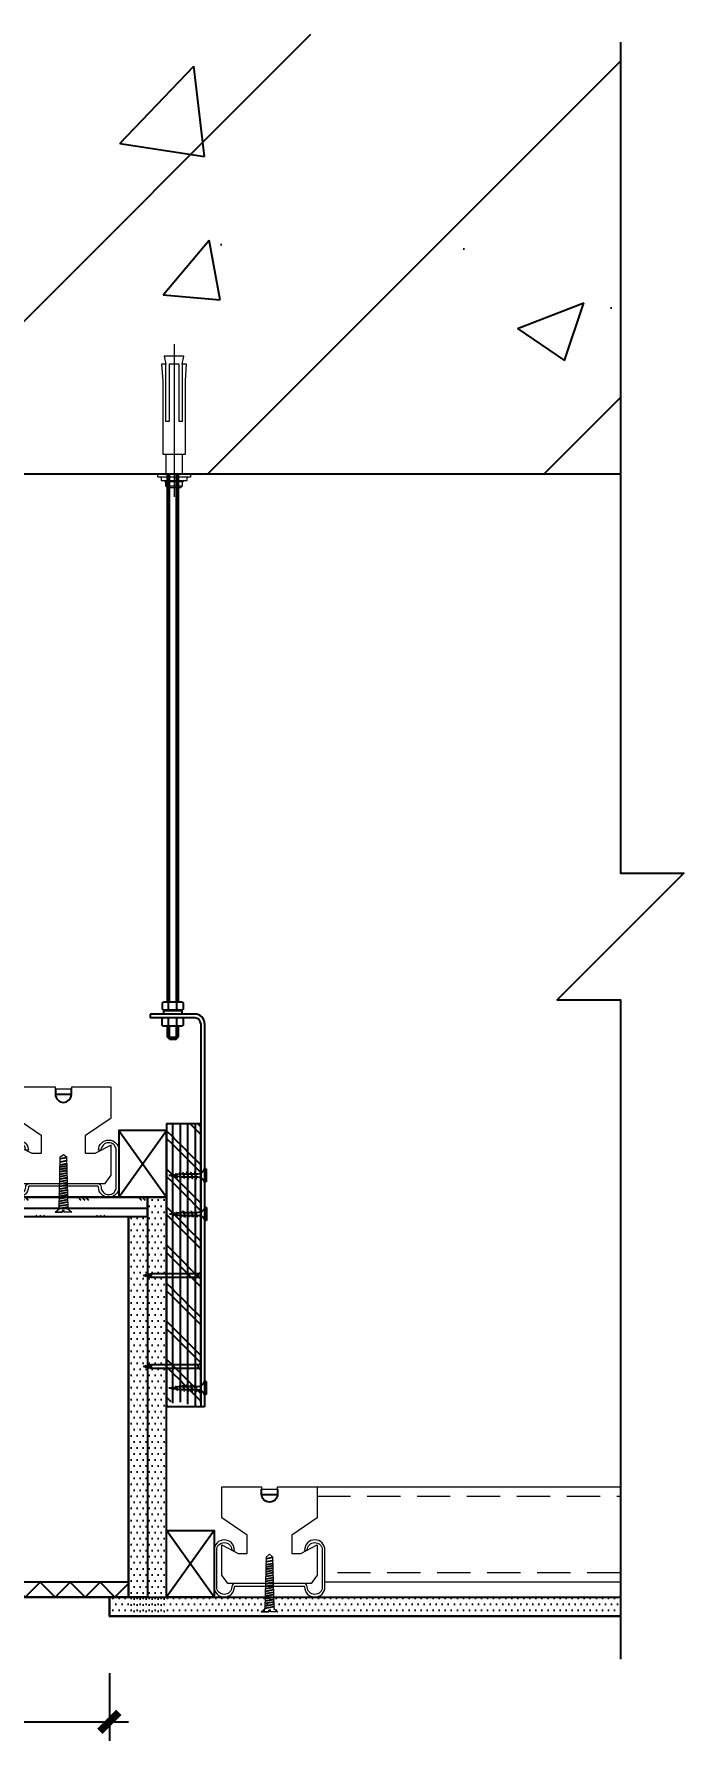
# Model space of a CAD drawing. Header units: millimetres. Extents: x -150677 to 588340, y -254013 to 149700.
# Drawn here: x 314839 to 315181, y -86240 to -85343 of the extents above; entities that cross this region are included whole.
import ezdxf

# ---------------------------------------------------------------- set-up
doc = ezdxf.new("R2010")
doc.units = ezdxf.units.MM
doc.header["$LTSCALE"] = 10
doc.header["$MEASUREMENT"] = 0
doc.linetypes.add('CENTER', pattern=[50.8, 31.75, -6.35, 6.35, -6.35])
doc.linetypes.add('HIDDEN', pattern=[0.375, 0.25, -0.125])
for name, color, linetype in [('1-Ba原始建筑墙体', 2, 'Continuous'), ('2-Ba顶面轮廓', 4, 'Continuous'), ('IEL-13Light', 136, 'Continuous'), ('LM-01', 4, 'Continuous'), ('LM-01-立面图', 4, 'Continuous'), ('图层1', 2, 'Continuous'), ('图层2', 44, 'Continuous')]:
    doc.layers.add(name, color=color, linetype=linetype)
doc.layers.add('3', color=5, linetype='Continuous', lineweight=18)
doc.layers.add('8', color=251, linetype='Continuous', lineweight=5)
doc.styles.get("Standard").update_dxf_attribs({"font": ''})
doc.styles.get('Standard').set_extended_font_data('SimSun')
doc.dimstyles.new('DIMN10', dxfattribs={"dimscale": 0.1, "dimtxt": 300, "dimasz": 100, "dimexe": 100, "dimexo": 300, "dimgap": 100, "dimtad": 1, "dimdec": 0, "dimtxsty": 'Standard', "dimblk": 'ARCHTICK', "dimcen": 2.5, "dimdle": 100, "dimclrd": 8, "dimclre": 8, "dimclrt": 96, "dimadec": 0, "dimazin": 0, "dimtfac": 1, "dimtdec": 0, "dimtmove": 0, "dimatfit": 3, "dimldrblk": 'DOT', "dimfxl": 100, "dimarcsym": 0})
pattern_1 = [(0, (311748.6465, -86184.3404), (1.5875, 3.175), [0, -3.175])]

# ---------------------------------------------------------------- blocks, each defined once
blk = doc.blocks.new('QBLOCK2009062415473686')
at = {"color": 8}
for p, q in [((-0.32, 7.74), (-0.06, 9.79)), ((0.18, 7.9), (-0.06, 9.79)), ((-1.66, 1.63), (-1.41, 1.77)), ((-1.66, 1.63), (-1.41, 1.77)), ((-1.66, 1.63), (-1.41, 1.38)), ((-1.66, 1.63), (-1.41, 1.38)), ((-1.49, 3.52), (-1.24, 3.66)), ((-1.49, 3.52), (-1.24, 3.27)), ((-1.41, 1.38), (1.29, 2.28)), ((-1.41, -0.7), (1.29, 0.2)), ((-1.24, 3.27), (1.01, 4.02)), ((-1.11, 5.53), (-0.86, 5.67)), ((-1.11, 5.53), (-0.86, 5.28)), ((-0.96, 2.59), (-0.86, 3.39)), ((-0.96, 1.76), (-0.96, 2.59)), ((-0.96, -0.15), (-0.96, 1.53)), ((-0.86, 5.28), (0.71, 5.8)), ((-0.81, 3.81), (-0.61, 5.36)), ((-0.74, 7.54), (-0.49, 7.68)), ((-0.74, 7.54), (-0.49, 7.28)), ((-0.56, 5.77), (-0.37, 7.32)), ((-0.49, 7.28), (0.45, 7.6)), ((0.4, 6.1), (0.22, 7.52)), ((0.7, 7.74), (0.45, 8)), ((0.7, 7.74), (0.45, 7.6)), ((0.63, 4.29), (0.45, 5.72)), ((0.84, 2.59), (0.68, 3.91)), ((0.96, 5.95), (0.71, 6.2)), ((0.96, 5.95), (0.71, 5.8)), ((0.84, 2.59), (0.84, 2.37)), ((0.84, 2.13), (0.84, 0.45)), ((0.84, 0.05), (0.84, -1.63)), ((1.26, 4.17), (1.01, 4.42)), ((1.26, 4.17), (1.01, 4.02)), ((1.54, 2.43), (1.29, 2.68)), ((1.54, 2.43), (1.29, 2.68)), ((1.54, 2.43), (1.29, 2.28)), ((1.54, 2.43), (1.29, 2.28)), ((1.54, 0.35), (1.29, 0.6)), ((1.54, 0.35), (1.29, 0.2)), ((-1.66, -0.45), (-1.41, -0.31)), ((-1.66, -0.45), (-1.41, -0.7)), ((-1.66, -2.53), (-1.41, -2.39)), ((-1.66, -2.53), (-1.41, -2.39)), ((-1.66, -2.53), (-1.41, -2.78)), ((-1.66, -2.53), (-1.41, -2.78)), ((-1.66, -4.61), (-1.41, -4.47)), ((-1.66, -4.61), (-1.41, -4.86)), ((-1.41, -2.78), (1.29, -1.88)), ((-1.41, -2.78), (1.29, -1.88)), ((-1.41, -4.86), (1.29, -3.96)), ((-0.96, -2.23), (-0.96, -0.55)), ((-0.96, -4.31), (-0.96, -2.63)), ((-0.9, -5.39), (-0.96, -4.71)), ((0.84, -1.41), (0.84, -1.63)), ((0.84, -2.03), (0.84, -3.71)), ((0.84, -4.11), (0.9, -5.39)), ((1.54, -1.73), (1.29, -1.48)), ((1.54, -1.73), (1.29, -1.48)), ((1.54, -1.73), (1.29, -1.88)), ((1.54, -1.73), (1.29, -1.88)), ((1.54, -3.81), (1.29, -3.56)), ((1.54, -3.81), (1.29, -3.96)), ((-3.4, -9.79), (-3.4, -8.99)), ((3.4, -8.99), (-3.4, -8.99)), ((3.4, -9.79), (-3.4, -9.79)), ((3.4, -9.79), (3.4, -8.99))]:
    blk.add_line(p, q, dxfattribs=at)
for centre, start, end in [((-4.83, -5.32), 291.38367, 359.0609), ((4.83, -5.32), 180.93916, 248.61639)]:
    blk.add_arc(centre, 3.94, start, end, dxfattribs=at)
blk = doc.blocks.new('QBLOCK2009070111364517')
at = {"layer": '图层1', "color": 8, "linetype": 'ByBlock'}
for p, q in [((-13.8, 0.9), (-13.8, -0.9)), ((15, 0), (11, 0))]:
    blk.add_line(p, q, dxfattribs=at)
blk.add_lwpolyline([(11, -0.9), (15, 0), (11, 0.9), (-13.8, 0.9), (-15, 1.7), (-15, -1.7), (-13.8, -0.9)], close=True, dxfattribs=at)
blk.add_lwpolyline([(11, 0.9, 0.39097), (11, 0, 0.39097), (11, -0.9)], format="xyb", dxfattribs=at)
blk = doc.blocks.new('A$C2444451B')
at = {"layer": '3', "color": 134}
for p, q in [((13.7, 79.49), (4.57, 79.49)), ((4.57, 61.57), (4.57, 72.53)), ((13.7, 61.57), (13.7, 72.53))]:
    blk.add_line(p, q, dxfattribs=at)
at = {"layer": '3', "color": 134, "linetype": 'CENTER', "ltscale": 10}
blk.add_line((9.14, 0), (9.14, 85.45), dxfattribs=at)
at = {"layer": '3', "color": 134}
blk.add_lwpolyline([(3.36, 76.18, 0.133077), (4.02, 76.75), (14.25, 76.75, 0.130908), (14.9, 76.19)], format="xyb", dxfattribs=at)
for points in [[(13.7, 76.75), (13.7, 79.49), (12.79, 80.41), (5.48, 80.41), (4.57, 79.49), (4.57, 76.75)], [(1.83, 74.36), (1.83, 76.19), (16.45, 76.19), (16.45, 74.36)], [(13.7, 11.32), (14.62, 6.75), (3.65, 6.75), (4.57, 11.32)]]:
    blk.add_lwpolyline(points, dxfattribs=at)
for points in [[(0, 72.53), (18.27, 72.53), (18.27, 74.36), (0, 74.36)], [(6.4, 11.32), (6.4, 43.3), (4.57, 43.3), (4.57, 11.32), (2.13, 11.32), (2.74, 20.52), (2.74, 61.57), (15.53, 61.57), (15.53, 20.52), (16.15, 11.32), (13.7, 11.32), (13.7, 43.3), (11.88, 43.3), (11.88, 11.32)]]:
    blk.add_lwpolyline(points, close=True, dxfattribs=at)
blk = doc.blocks.new('A$C2A03657B')
at = {"layer": 'LM-01', "xscale": -1}
blk.add_blockref('A$C2444451B', (18.27, 0), dxfattribs=at)
blk = doc.blocks.new('A$C0A8D779E')
at = {"layer": 'LM-01-立面图'}
blk.add_blockref('A$C2A03657B', (0, 0), dxfattribs=at)
blk = doc.blocks.new('_ArchTick')
at = {"color": 0, "linetype": 'ByBlock', "const_width": 0.4}
blk.add_lwpolyline([(-0.5, -0.5), (0.5, 0.5)], dxfattribs=at)
blk = doc.blocks.new('*D1662')
at = {"layer": '2-Ba顶面轮廓', "color": 8, "lineweight": -2, "transparency": 16777216}
for p, q in [((314278.92, -86204.34), (314278.92, -86239.84)), ((314878.92, -86204.34), (314878.92, -86239.84)), ((314268.92, -86229.84), (314888.92, -86229.84))]:
    blk.add_line(p, q, dxfattribs=at)
at = {"layer": 'Defpoints', "color": 0, "transparency": 16777216}
for p in [(314278.92, -86174.34), (314878.92, -86174.34), (314878.92, -86229.84)]:
    blk.add_point(p, dxfattribs=at)
at = {"layer": '2-Ba顶面轮廓', "color": 8, "lineweight": -2, "transparency": 16777216, "xscale": 10, "yscale": 10, "zscale": 10, "rotation": 180}
blk.add_blockref('_ArchTick', (314278.92, -86229.84), dxfattribs=at)
at = {"layer": '2-Ba顶面轮廓', "color": 8, "lineweight": -2, "transparency": 16777216, "xscale": 10, "yscale": 10, "zscale": 10}
blk.add_blockref('_ArchTick', (314878.92, -86229.84), dxfattribs=at)
at = {"layer": '2-Ba顶面轮廓', "color": 96, "transparency": 16777216, "insert": (314578.92, -86204.84), "char_height": 30, "attachment_point": 5}
blk.add_mtext('600', dxfattribs=at)
blk = doc.blocks.new('_DOT')
at = {"color": 0, "linetype": 'ByBlock'}
blk.add_line((-0.35, 0), (-1, 0), dxfattribs=at)
at = {"color": 0, "linetype": 'ByBlock', "const_width": 0.35}
blk.add_lwpolyline([(-0.175, 0, 1), (0.175, 0, 1)], format="xyb", close=True, dxfattribs=at)

msp = doc.modelspace()

# ---------------------------------------------------------------- hatches: boundary and pattern name
h = msp.add_hatch()
h.set_pattern_fill('PLYWOOD', color=250, angle=90, style=0)
h.set_pattern_definition([(135, (303396.182, -78510.654), (3e-15, 20), [5.656854, -22.627417]), (135, (303380.183, -78510.654), (3e-15, 20), [2.636773, -25.647498]), (135, (303392.937, -78523.409), (-20, 3e-15), [1.067156, -27.217115]), (135, (303398.318, -78508.79), (-20, 3e-15), [7.60978, -20.674492]), (135, (303392.183, -78522.654), (3e-15, 20), [16.970562, -11.31371]), (135, (303388.937, -78523.409), (3e-15, 20), [15.017636, -13.266635]), (135, (303392.183, -78506.654), (-20, 3e-15), [4.5897, -23.694573]), (135, (303398.318, -78512.79), (3e-15, 20), [3.020082, -25.26419]), (90, (303396.183, -78510.654), (-20, 1e-15), [7.2454, -12.7546]), (90, (303396.183, -78510.654), (-20, 1e-15), [0, -20]), (90, (303396.183, -78523.409), (-20, 1e-15), [12.7546, -7.2454]), (90, (303380.183, -78510.654), (-20, 1e-15), [7.2454, -12.7546]), (90, (303380.183, -78510.654), (-20, 1e-15), [0, -20]), (90, (303380.183, -78523.409), (-20, 1e-15), [12.7546, -7.2454]), (90, (303384.183, -78510.654), (-20, 1e-15), [7.2454, -12.7546]), (90, (303384.183, -78510.654), (-20, 1e-15), [0, -20]), (90, (303384.183, -78523.409), (-20, 1e-15), [12.7546, -7.2454]), (90, (303388.183, -78510.654), (-20, 1e-15), [7.2454, -12.7546]), (90, (303388.183, -78510.654), (-20, 1e-15), [0, -20]), (90, (303388.183, -78523.409), (-20, 1e-15), [12.7546, -7.2454]), (90, (303392.183, -78510.654), (-20, 1e-15), [7.2454, -12.7546]), (90, (303392.183, -78510.654), (-20, 1e-15), [0, -20]), (90, (303392.183, -78523.409), (-20, 1e-15), [12.7546, -7.2454])])
h.paths.add_polyline_path([(314923.92, -86064.3), (314923.92, -86064.3), (314921.42, -86061.8), (314918.92, -86064.3), (314916.42, -86061.8), (314913.93, -86064.3), (314913.93, -86064.29), (314911.44, -86061.8), (314908.92, -86064.31), (314908.92, -85915.61), (314926.92, -85915.61), (314926.92, -86062.31), (314926.41, -86061.8)])
at = {"layer": '2-Ba顶面轮廓'}
h = msp.add_hatch(dxfattribs=at)
h.set_pattern_fill('钢筋混凝土', color=251, scale=50, style=0)
h.set_pattern_definition([(45, (311748.65, -85574.34), (-88.3883, 88.3883), []), (50, (311748.65, -85574.34), (358.63, -31.376), [37.5, -412.5]), (355, (311748.65, -85574.34), (-69.376, 376.096), [30, -330]), (100.451, (311778.53, -85576.95), (289.255, 344.72), [31.87, -350.57]), (46.184, (311748.65, -85474.34), (533.62, -82.76), [56.25, -618.75]), (96.636, (311793.1, -85481.23), (467.33, 487.06), [47.805, -525.86]), (351.184, (311748.65, -85474.34), (467.33, 487.06), [45, -495]), (21, (311798.65, -85499.34), (298.454, -201.31), [37.5, -412.5]), (326, (311798.65, -85499.34), (121.658, 362.575), [30, -330]), (71.451, (311823.52, -85516.1), (420.11, 161.265), [31.87, -350.57]), (37.5, (311748.65, -85574.34), (6.08, 166.447), [0, -326, 0, -335, 0, -331.25]), (7.5, (311748.65, -85574.34), (131.535, 197.206), [0, -191, 0, -318.5, 0, -126.25]), (327.5, (311637.15, -85574.34), (266.911, -11.2774), [0, -125, 0, -390, 0, -517.5]), (317.5, (311587.15, -85574.34), (291.593, 50.052), [0, -162.5, 0, -259, 0, -367.5])])
h.paths.add_polyline_path([(315147.45, -85343.39), (311748.65, -85343.39), (311748.65, -85574.34), (315147.45, -85574.34)])
h = msp.add_hatch(dxfattribs=at)
h.set_pattern_fill('CORK', color=251, scale=10, style=0)
h.set_pattern_definition([(0, (311748.6465, -86174.3404), (0, 7.9375), []), (135, (311752.615, -86178.31), (-15.875, -15.875), [11.22532, -11.22532]), (135, (311754.6, -86178.31), (-15.875, -15.875), [11.22532, -11.22532]), (135, (311756.584, -86178.31), (-15.875, -15.875), [11.22532, -11.22532])])
h.paths.add_polyline_path([(314258.92, -85964.34), (314898.92, -85964.34), (314898.92, -85954.34), (314258.92, -85954.34)])
h = msp.add_hatch(dxfattribs=at)
h.set_pattern_fill('DOTS', color=251, scale=2, style=0)
h.set_pattern_definition(pattern_1)
h.paths.add_polyline_path([(314908.91, -85954.34), (314898.92, -85954.34), (314898.92, -86174.34), (314908.91, -86174.34)])
h = msp.add_hatch(dxfattribs=at)
h.set_pattern_fill('DOTS', color=251, scale=2, style=0)
h.set_pattern_definition(pattern_1)
h.paths.add_polyline_path([(314888.92, -85964.34), (314898.92, -85964.34), (314898.92, -86174.34), (314888.92, -86174.34)])
h = msp.add_hatch(dxfattribs=at)
h.set_pattern_fill('ZIGZAG', color=251, scale=7, angle=135, style=0)
h.set_pattern_definition([(135, (314268.916, -86164.34), (-15.71545, 2e-15), [11.1125, -11.1125]), (225, (314261.059, -86156.483), (-2e-15, -15.71545), [11.1125, -11.1125])])
h.paths.add_polyline_path([(314268.92, -86156.34), (314888.92, -86156.34), (314888.92, -86164.34), (314268.92, -86164.34)])
h = msp.add_hatch(dxfattribs=at)
h.set_pattern_fill('DOTS', color=251, scale=2, style=0)
h.set_pattern_definition([(0, (311748.6465, -86174.3404), (1.5875, 3.175), [0, -3.175])])
h.paths.add_polyline_path([(314878.92, -86164.34), (315147.45, -86164.34), (315147.45, -86174.34), (314878.92, -86174.34)])

# ---------------------------------------------------------------- linework, layer by layer
at = {"color": 8, "ltscale": 100}
for p, q in [((314909.47, -85851.69), (314909.47, -85574.34)), ((314910.47, -85851.69), (314910.47, -85574.34)), ((314913.96, -85574.34), (314913.97, -85851.69)), ((314914.96, -85574.34), (314914.96, -85851.69)), ((314909.47, -85851.69), (314909.47, -85812.6)), ((314914.96, -85812.6), (314914.97, -85851.69)), ((314906.74, -85852.24), (314907.29, -85851.69)), ((314906.74, -85855.54), (314906.74, -85852.24)), ((314907.29, -85851.69), (314917.18, -85851.69)), ((314910.01, -85852.23), (314909.45, -85851.66)), ((314910.01, -85852.23), (314910.58, -85851.66)), ((314910.01, -85855.56), (314910.01, -85852.23)), ((314910.47, -85851.69), (314910.47, -85846.47)), ((314914.42, -85852.23), (314913.85, -85851.66)), ((314913.96, -85846.47), (314913.96, -85851.69)), ((314914.42, -85852.23), (314914.99, -85851.66)), ((314914.42, -85855.56), (314914.42, -85852.23)), ((314917.18, -85851.69), (314917.73, -85852.24)), ((314917.73, -85852.24), (314917.73, -85855.54)), ((314923.92, -85858.11), (314900.36, -85858.11)), ((314900.36, -85858.11), (314900.36, -85860.11)), ((314923.92, -85860.11), (314900.36, -85860.11)), ((314906.72, -85860.66), (314907.27, -85860.11)), ((314906.72, -85863.96), (314906.72, -85860.66)), ((314907.29, -85856.09), (314906.74, -85855.54)), ((314917.18, -85856.09), (314907.29, -85856.09)), ((314907.35, -85856.42), (314907.35, -85858.11)), ((314917.08, -85856.42), (314907.35, -85856.42)), ((314910.01, -85855.52), (314909.45, -85856.09)), ((314910, -85860.65), (314909.45, -85860.11)), ((314909.47, -85856.42), (314909.47, -85856.09)), ((314910, -85860.65), (314910.54, -85860.11)), ((314910, -85863.99), (314910, -85860.65)), ((314910.01, -85855.52), (314910.58, -85856.09)), ((314910.47, -85856.42), (314910.47, -85856.09)), ((314914.42, -85855.52), (314913.85, -85856.09)), ((314914.4, -85860.65), (314913.87, -85860.11)), ((314913.98, -85856.67), (314913.96, -85856.67)), ((314913.96, -85856.68), (314913.98, -85856.67)), ((314913.97, -85856.09), (314913.97, -85856.42)), ((314914.4, -85860.65), (314914.97, -85860.09)), ((314914.4, -85863.99), (314914.4, -85860.65)), ((314914.42, -85855.52), (314914.99, -85856.09)), ((314914.97, -85856.09), (314914.97, -85856.42)), ((314917.08, -85858.11), (314917.08, -85856.42)), ((314917.16, -85860.11), (314917.71, -85860.66)), ((314917.73, -85855.54), (314917.18, -85856.09)), ((314917.71, -85860.66), (314917.71, -85863.96)), ((314907.27, -85864.51), (314906.72, -85863.96)), ((314917.16, -85864.51), (314907.27, -85864.51)), ((314910, -85863.94), (314909.43, -85864.51)), ((314909.47, -85870.24), (314909.47, -85864.51)), ((314909.47, -85870.24), (314914.97, -85870.24)), ((314910.47, -85871.24), (314909.47, -85870.24)), ((314910, -85863.94), (314910.56, -85864.51)), ((314910.47, -85870.24), (314910.47, -85864.51)), ((314914.4, -85863.94), (314913.84, -85864.51)), ((314913.97, -85864.51), (314913.97, -85870.24)), ((314913.97, -85871.24), (314914.97, -85870.24)), ((314914.4, -85863.94), (314914.97, -85864.51)), ((314914.97, -85864.51), (314914.97, -85870.24)), ((314917.71, -85863.96), (314917.16, -85864.51)), ((314926.92, -85863.11), (314926.92, -86064.31)), ((314928.92, -85863.11), (314928.92, -86064.31)), ((314910.47, -85871.24), (314913.97, -85871.24)), ((314908.92, -85915.61), (314908.88, -86064.31)), ((314908.92, -85915.61), (314926.92, -85915.61)), ((314928.92, -86064.31), (314908.88, -86064.31))]:
    msp.add_line(p, q, dxfattribs=at)
at = {"color": 8}
for p, q in [((314883.91, -85954.34, 0), (314908.91, -85919.34, 0)), ((314883.91, -85919.34, 0), (314908.91, -85954.34, 0)), ((314933.91, -86164.34, 0), (314908.91, -86129.34, 0)), ((314933.91, -86129.34, 0), (314908.91, -86164.34, 0))]:
    msp.add_line(p, q, dxfattribs=at)
for points in [[(314883.91, -85954.34), (314908.91, -85954.34), (314908.91, -85919.34), (314883.91, -85919.34)], [(314933.91, -86164.34), (314908.91, -86164.34), (314908.91, -86129.34), (314933.91, -86129.34)]]:
    msp.add_lwpolyline(points, close=True, dxfattribs=at)
at = {"color": 8, "ltscale": 100}
for radius in [5, 3]:
    msp.add_arc((314923.92, -85863.11), radius, 0, 90, dxfattribs=at)
at = {"layer": '1-Ba原始建筑墙体'}
msp.add_line((312928.92, -85574.34), (315147.45, -85574.35), dxfattribs=at)
at = {"layer": '2-Ba顶面轮廓'}
for p, q in [((314258.92, -85954.34), (314898.92, -85954.34)), ((314898.92, -85954.34), (314898.92, -86164.34)), ((314258.92, -85964.34), (314898.92, -85964.34)), ((314888.92, -85964.34), (314888.92, -86164.34)), ((314268.92, -86156.34), (314888.92, -86156.34)), ((314258.92, -86164.34), (314878.92, -86164.34)), ((314878.92, -86164.34), (315147.45, -86164.34)), ((314878.92, -86164.34), (314878.92, -86174.34)), ((314878.92, -86174.34), (315147.45, -86174.34))]:
    msp.add_line(p, q, dxfattribs=at)
at = {"layer": '2-Ba顶面轮廓', "color": 1}
msp.add_lwpolyline([(315147.45, -85347.63), (315147.45, -85784.02), (315180.79, -85784.02), (315114.12, -85850.68), (315147.45, -85850.68), (315147.45, -86197)], dxfattribs=at)
at = {"layer": '2-Ba顶面轮廓'}
for points in [[(314258.92, -85964.34), (314898.92, -85964.34), (314898.92, -85954.34), (314258.92, -85954.34)], [(314908.91, -85954.34), (314898.92, -85954.34), (314898.92, -86164.34), (314908.91, -86164.34)], [(314888.92, -85964.34), (314898.92, -85964.34), (314898.92, -86164.34), (314888.92, -86164.34)], [(314268.92, -86156.34), (314888.92, -86156.34), (314888.92, -86164.34), (314268.92, -86164.34)], [(314878.92, -86164.34), (315147.45, -86164.34), (315147.45, -86174.34), (314878.92, -86174.34)]]:
    msp.add_lwpolyline(points, close=True, dxfattribs=at)
at = {"layer": '3'}
for p, q in [((314852.53, -85960.35), (314853.12, -85933.16)), ((314853.09, -85934.21), (314856.42, -85933.6)), ((314853.1, -85933.83), (314856.41, -85933.23)), ((314853.12, -85933.16), (314854.76, -85931.81)), ((314854.76, -85931.81), (314856.41, -85933.16)), ((314856.41, -85933.16), (314857, -85960.35)), ((314852.95, -85943.22), (314856.56, -85942.56)), ((314852.98, -85942.3), (314856.53, -85941.65)), ((314852.99, -85941.93), (314856.52, -85941.28)), ((314853.01, -85941.01), (314856.49, -85940.37)), ((314853.02, -85940.64), (314856.48, -85940)), ((314853.05, -85935.87), (314856.46, -85935.25)), ((314853.05, -85937.47), (314856.46, -85936.85)), ((314853.05, -85938.58), (314856.46, -85937.95)), ((314853.05, -85939.75), (314856.46, -85939.13)), ((314853.06, -85935.49), (314856.45, -85934.88)), ((314853.06, -85937.1), (314856.45, -85936.48)), ((314853.06, -85938.2), (314856.45, -85937.58)), ((314853.06, -85939.38), (314856.45, -85938.76)), ((314852.7, -85952.25), (314856.81, -85951.5)), ((314852.72, -85951.33), (314856.78, -85950.59)), ((314852.73, -85950.96), (314856.77, -85950.22)), ((314852.76, -85950.04), (314856.75, -85949.31)), ((314852.77, -85949.67), (314856.74, -85948.94)), ((314852.79, -85948.75), (314856.71, -85948.04)), ((314852.81, -85948.38), (314856.7, -85947.66)), ((314852.83, -85947.46), (314856.67, -85946.76)), ((314852.84, -85947.09), (314856.66, -85946.39)), ((314852.87, -85946.17), (314856.64, -85945.48)), ((314852.88, -85945.8), (314856.63, -85945.11)), ((314852.9, -85944.88), (314856.6, -85944.21)), ((314852.91, -85944.51), (314856.59, -85943.83)), ((314852.94, -85943.59), (314856.57, -85942.93)), ((314850.36, -85962.12), (314852.53, -85960.35)), ((314852.47, -85960.36), (314857.03, -85959.53)), ((314852.48, -85959.99), (314857.02, -85959.16)), ((314852.5, -85959.07), (314857, -85958.25)), ((314852.51, -85958.7), (314856.99, -85957.88)), ((314852.54, -85957.78), (314856.96, -85956.98)), ((314852.55, -85957.41), (314856.95, -85956.6)), ((314852.58, -85956.49), (314856.93, -85955.7)), ((314852.59, -85956.12), (314856.92, -85955.33)), ((314852.61, -85955.2), (314856.89, -85954.42)), ((314852.62, -85954.83), (314856.88, -85954.05)), ((314852.65, -85953.91), (314856.85, -85953.14)), ((314852.66, -85953.54), (314856.84, -85952.77)), ((314852.69, -85952.62), (314856.82, -85951.87)), ((314857, -85960.35), (314859.17, -85962.12)), ((314854.32, -85962.12), (314850.36, -85962.12)), ((314850.36, -85962.12), (314854.32, -85962.12)), ((314855.2, -85961.23), (314854.32, -85961.23)), ((314854.32, -85961.23), (314854.32, -85962.12)), ((314854.32, -85962.12), (314854.32, -85961.23)), ((314855.2, -85961.23), (314855.2, -85961.23)), ((314855.2, -85962.12), (314855.2, -85961.23)), ((314859.17, -85962.12), (314855.2, -85962.12)), ((314988.05, -86106.45), (315147.45, -86106.45, 0)), ((314960.82, -86170.35), (314961.41, -86143.16)), ((314961.34, -86145.87), (314964.75, -86145.25)), ((314961.34, -86147.47), (314964.75, -86146.85)), ((314961.34, -86148.58), (314964.75, -86147.95)), ((314961.35, -86145.49), (314964.74, -86144.88)), ((314961.35, -86147.1), (314964.74, -86146.48)), ((314961.35, -86148.2), (314964.74, -86147.58)), ((314961.35, -86149.38), (314964.74, -86148.76)), ((314961.37, -86144.21), (314964.71, -86143.6)), ((314961.39, -86143.83), (314964.7, -86143.23)), ((314961.41, -86143.16), (314963.05, -86141.81)), ((314963.05, -86141.81), (314964.7, -86143.16)), ((314964.7, -86143.16), (314965.28, -86170.35)), ((314961.09, -86158.38), (314964.99, -86157.66)), ((314961.12, -86157.46), (314964.96, -86156.76)), ((314961.13, -86157.09), (314964.95, -86156.39)), ((314961.16, -86156.17), (314964.93, -86155.48)), ((314961.17, -86155.8), (314964.92, -86155.11)), ((314961.19, -86154.88), (314964.89, -86154.21)), ((314961.2, -86154.51), (314964.88, -86153.83)), ((314961.23, -86153.59), (314964.86, -86152.93)), ((314961.24, -86153.22), (314964.84, -86152.56)), ((314961.27, -86152.3), (314964.82, -86151.65)), ((314961.28, -86151.93), (314964.81, -86151.28)), ((314961.3, -86151.01), (314964.78, -86150.37)), ((314961.31, -86150.64), (314964.77, -86150)), ((314961.34, -86149.75), (314964.75, -86149.13)), ((315147.45, -86156.47, 0), (314992.2, -86156.47, 0)), ((314960.84, -86167.41), (314965.24, -86166.6)), ((314960.87, -86166.49), (314965.22, -86165.7)), ((314960.88, -86166.12), (314965.2, -86165.33)), ((314960.9, -86165.2), (314965.18, -86164.42)), ((314960.91, -86164.83), (314965.17, -86164.05)), ((314960.94, -86163.91), (314965.14, -86163.14)), ((314960.95, -86163.54), (314965.13, -86162.77)), ((314960.97, -86162.62), (314965.11, -86161.87)), ((314960.99, -86162.25), (314965.1, -86161.5)), ((314961.01, -86161.33), (314965.07, -86160.59)), ((314961.02, -86160.96), (314965.06, -86160.22)), ((314961.05, -86160.04), (314965.04, -86159.31)), ((314961.06, -86159.67), (314965.02, -86158.94)), ((314961.08, -86158.75), (314965, -86158.04)), ((314958.64, -86172.12), (314960.82, -86170.35)), ((314962.61, -86172.12), (314958.64, -86172.12)), ((314958.64, -86172.12), (314962.61, -86172.12)), ((314960.76, -86170.36), (314965.32, -86169.53)), ((314960.77, -86169.99), (314965.31, -86169.16)), ((314960.79, -86169.07), (314965.29, -86168.25)), ((314960.8, -86168.7), (314965.28, -86167.88)), ((314960.83, -86167.78), (314965.25, -86166.98)), ((314963.49, -86171.23), (314962.61, -86171.23)), ((314962.61, -86171.23), (314962.61, -86172.12)), ((314962.61, -86172.12), (314962.61, -86171.23)), ((314963.49, -86171.23), (314963.49, -86171.23)), ((314963.49, -86172.12), (314963.49, -86171.23)), ((314967.46, -86172.12), (314963.49, -86172.12)), ((314965.28, -86170.35), (314967.46, -86172.12))]:
    msp.add_line(p, q, dxfattribs=at)
for points in [[(314850.56, -85897.62), (314850.56, -85896.45), (314829.76, -85896.45), (314829.76, -85912.64), (314843.1, -85921.76), (314843.1, -85931.37), (314838.29, -85931.37), (314829.76, -85926.94), (314829.76, -85942.8), (314832.92, -85947.11), (314854.76, -85947.11), (314876.6, -85947.11), (314879.76, -85942.8), (314879.76, -85926.94), (314871.23, -85931.37), (314866.42, -85931.37), (314866.42, -85921.76), (314879.76, -85912.64), (314879.76, -85896.45), (314858.96, -85896.45), (314858.96, -85897.62)], [(314967.25, -86107.62), (314967.25, -86106.45), (314988.05, -86106.45), (314988.05, -86122.64), (314974.71, -86131.76), (314974.71, -86141.37), (314979.52, -86141.37), (314988.05, -86136.94), (314988.05, -86152.8), (314984.89, -86157.11), (314963.05, -86157.11), (314941.21, -86157.11), (314938.05, -86152.8), (314938.05, -86136.94), (314946.58, -86141.37), (314951.39, -86141.37), (314951.39, -86131.76), (314938.05, -86122.64), (314938.05, -86106.45), (314958.85, -86106.45), (314958.85, -86107.62)]]:
    msp.add_lwpolyline(points, close=True, dxfattribs=at)
for points in [[(314836.81, -85948.51, 0.414214), (314836.34, -85948.98, -1), (314825.62, -85948.98), (314825.62, -85929.63, -1), (314836.34, -85929.63), (314834.94, -85929.63, 1), (314827.02, -85929.63), (314827.02, -85948.98, 1), (314834.94, -85948.98, -0.414214), (314836.81, -85947.11), (314854.76, -85947.11), (314872.72, -85947.11, -0.414214), (314874.58, -85948.98, 1), (314882.51, -85948.98), (314882.51, -85929.63, 1), (314874.58, -85929.63), (314873.18, -85929.63, -1), (314883.91, -85929.63), (314883.91, -85948.98, -1), (314873.18, -85948.98, 0.414214), (314872.72, -85948.51), (314854.76, -85948.51)], [(314981.01, -86158.51, -0.414214), (314981.47, -86158.98, 1), (314992.2, -86158.98), (314992.2, -86139.63, 1), (314981.47, -86139.63), (314982.87, -86139.63, -1), (314990.8, -86139.63), (314990.8, -86158.98, -1), (314982.87, -86158.98, 0.414214), (314981.01, -86157.11), (314963.05, -86157.11), (314945.1, -86157.11, 0.414214), (314943.23, -86158.98, -1), (314935.3, -86158.98), (314935.3, -86139.63, -1), (314943.23, -86139.63), (314944.63, -86139.63, 1), (314933.91, -86139.63), (314933.91, -86158.98, 1), (314944.63, -86158.98, -0.414214), (314945.1, -86158.51), (314963.05, -86158.51)]]:
    msp.add_lwpolyline(points, format="xyb", close=True, dxfattribs=at)
for centre, major_axis, start_param, end_param in [((314856.7, -85933.06), (-0.236, 0.236), 1.30762, 2.176731), ((314856.75, -85933.72), (0.247, 0.247), 1.097455, 1.996074), ((314852.7, -85941.76), (-0.236, 0.236), 2.535367, 3.404479), ((314852.65, -85942.42), (-0.247, 0.247), 4.28682, 5.18544), ((314852.73, -85940.47), (0.236, 0.236), 4.106163, 4.975275), ((314852.69, -85941.13), (-0.247, 0.247), 4.28682, 5.18544), ((314852.77, -85935.33), (0.236, 0.236), 4.106163, 4.975275), ((314852.72, -85935.99), (-0.247, 0.247), 4.28682, 5.18544), ((314852.77, -85936.94), (0.236, 0.236), 4.106163, 4.975275), ((314852.72, -85937.6), (-0.247, 0.247), 4.28682, 5.18544), ((314852.77, -85938.04), (0.236, 0.236), 4.106163, 4.975275), ((314852.72, -85938.7), (-0.247, 0.247), 4.28682, 5.18544), ((314852.77, -85939.21), (0.236, 0.236), 4.106163, 4.975275), ((314852.72, -85939.87), (-0.247, 0.247), 4.28682, 5.18544), ((314852.81, -85933.67), (0.236, 0.236), 4.106163, 4.975275), ((314852.76, -85934.33), (-0.247, 0.247), 4.28682, 5.18544), ((314856.74, -85934.71), (-0.236, 0.236), 1.30762, 2.176731), ((314856.74, -85936.31), (-0.236, 0.236), 1.30762, 2.176731), ((314856.74, -85937.41), (-0.236, 0.236), 1.30762, 2.176731), ((314856.74, -85938.59), (-0.236, 0.236), 1.30762, 2.176731), ((314856.79, -85935.37), (0.247, 0.247), 1.097455, 1.996074), ((314856.79, -85936.97), (0.247, 0.247), 1.097455, 1.996074), ((314856.79, -85938.08), (0.247, 0.247), 1.097455, 1.996074), ((314856.79, -85939.25), (0.247, 0.247), 1.097455, 1.996074), ((314856.77, -85939.84), (-0.236, 0.236), 1.30762, 2.176731), ((314856.82, -85940.5), (0.247, 0.247), 1.097455, 1.996074), ((314856.81, -85941.11), (0.236, 0.236), 2.878416, 3.747528), ((314856.86, -85941.77), (0.247, 0.247), 1.097455, 1.996074), ((314856.85, -85942.39), (-0.236, 0.236), 1.30762, 2.176731), ((314852.44, -85950.79), (-0.236, 0.236), 2.535367, 3.404479), ((314852.4, -85951.46), (-0.247, 0.247), 4.28682, 5.18544), ((314852.48, -85949.5), (0.236, 0.236), 4.106163, 4.975275), ((314852.43, -85950.17), (-0.247, 0.247), 4.28682, 5.18544), ((314852.52, -85948.21), (-0.236, 0.236), 2.535367, 3.404479), ((314852.47, -85948.87), (-0.247, 0.247), 4.28682, 5.18544), ((314852.55, -85946.92), (0.236, 0.236), 4.106163, 4.975275), ((314852.5, -85947.58), (-0.247, 0.247), 4.28682, 5.18544), ((314852.59, -85945.63), (-0.236, 0.236), 2.535367, 3.404479), ((314852.54, -85946.29), (-0.247, 0.247), 4.28682, 5.18544), ((314852.62, -85944.34), (-0.236, 0.236), 2.535367, 3.404479), ((314852.58, -85945), (-0.247, 0.247), 4.28682, 5.18544), ((314852.66, -85943.05), (0.236, 0.236), 4.106163, 4.975275), ((314852.61, -85943.71), (-0.247, 0.247), 4.28682, 5.18544), ((314856.89, -85943.05), (0.247, 0.247), 1.097455, 1.996074), ((314856.88, -85943.67), (-0.236, 0.236), 1.30762, 2.176731), ((314856.93, -85944.33), (0.247, 0.247), 1.097455, 1.996074), ((314856.92, -85944.94), (-0.236, 0.236), 1.30762, 2.176731), ((314856.97, -85945.61), (0.247, 0.247), 1.097455, 1.996074), ((314856.95, -85946.22), (-0.236, 0.236), 1.30762, 2.176731), ((314857, -85946.88), (0.247, 0.247), 1.097455, 1.996074), ((314856.99, -85947.5), (-0.236, 0.236), 1.30762, 2.176731), ((314857.04, -85948.16), (0.247, 0.247), 1.097455, 1.996074), ((314857.03, -85948.78), (-0.236, 0.236), 1.30762, 2.176731), ((314857.07, -85949.44), (0.247, 0.247), 1.097455, 1.996074), ((314857.06, -85950.05), (-0.236, 0.236), 1.30762, 2.176731), ((314857.11, -85950.71), (0.247, 0.247), 1.097455, 1.996074), ((314857.1, -85951.33), (-0.236, 0.236), 1.30762, 2.176731), ((314852.19, -85959.83), (0.236, 0.236), 4.106163, 4.975275), ((314852.14, -85960.49), (-0.247, 0.247), 4.28682, 5.18544), ((314852.22, -85958.54), (-0.236, 0.236), 2.535367, 3.404479), ((314852.18, -85959.2), (-0.247, 0.247), 4.28682, 5.18544), ((314852.26, -85957.25), (0.236, 0.236), 4.106163, 4.975275), ((314852.21, -85957.91), (-0.247, 0.247), 4.28682, 5.18544), ((314852.3, -85955.96), (0.236, 0.236), 4.106163, 4.975275), ((314852.25, -85956.62), (-0.247, 0.247), 4.28682, 5.18544), ((314852.33, -85954.67), (-0.236, 0.236), 2.535367, 3.404479), ((314852.29, -85955.33), (-0.247, 0.247), 4.28682, 5.18544), ((314852.37, -85953.37), (-0.236, 0.236), 2.535367, 3.404479), ((314852.32, -85954.04), (-0.247, 0.247), 4.28682, 5.18544), ((314852.41, -85952.08), (0.236, 0.236), 4.106163, 4.975275), ((314852.36, -85952.75), (-0.247, 0.247), 4.28682, 5.18544), ((314857.15, -85951.99), (0.247, 0.247), 1.097455, 1.996074), ((314857.13, -85952.61), (-0.236, 0.236), 1.30762, 2.176731), ((314857.18, -85953.27), (0.247, 0.247), 1.097455, 1.996074), ((314857.17, -85953.88), (-0.236, 0.236), 1.30762, 2.176731), ((314857.22, -85954.54), (0.247, 0.247), 1.097455, 1.996074), ((314857.21, -85955.16), (-0.236, 0.236), 1.30762, 2.176731), ((314857.25, -85955.82), (0.247, 0.247), 1.097455, 1.996074), ((314857.24, -85956.44), (-0.236, 0.236), 1.30762, 2.176731), ((314857.29, -85957.1), (0.247, 0.247), 1.097455, 1.996074), ((314857.28, -85957.71), (-0.236, 0.236), 1.30762, 2.176731), ((314857.33, -85958.38), (0.247, 0.247), 1.097455, 1.996074), ((314857.31, -85958.99), (0.236, 0.236), 2.878416, 3.747528), ((314857.36, -85959.65), (0.247, 0.247), 1.097455, 1.996074), ((314961.06, -86145.33), (0.236, 0.236), 4.106163, 4.975275), ((314961.01, -86145.99), (0.247, 0.247), 5.857617, 6.756236), ((314961.06, -86146.94), (0.236, 0.236), 4.106163, 4.975275), ((314961.01, -86147.6), (0.247, 0.247), 5.857617, 6.756236), ((314961.06, -86148.04), (0.236, 0.236), 4.106163, 4.975275), ((314961.01, -86148.7), (0.247, 0.247), 5.857617, 6.756236), ((314961.1, -86143.67), (0.236, 0.236), 4.106163, 4.975275), ((314961.05, -86144.33), (-0.247, 0.247), 4.28682, 5.18544), ((314964.99, -86143.06), (-0.236, 0.236), 1.30762, 2.176731), ((314965.04, -86143.72), (0.247, 0.247), 1.097455, 1.996074), ((314965.03, -86144.71), (-0.236, 0.236), 1.30762, 2.176731), ((314965.03, -86146.31), (-0.236, 0.236), 1.30762, 2.176731), ((314965.03, -86147.41), (-0.236, 0.236), 1.30762, 2.176731), ((314965.03, -86148.59), (-0.236, 0.236), 1.30762, 2.176731), ((314965.07, -86145.37), (0.247, 0.247), 1.097455, 1.996074), ((314965.07, -86146.97), (0.247, 0.247), 1.097455, 1.996074), ((314965.07, -86148.08), (0.247, 0.247), 1.097455, 1.996074), ((314960.84, -86156.92), (0.236, 0.236), 4.106163, 4.975275), ((314960.79, -86157.58), (0.247, 0.247), 5.857617, 6.756236), ((314960.88, -86155.63), (-0.236, 0.236), 2.535367, 3.404479), ((314960.83, -86156.29), (-0.247, 0.247), 4.28682, 5.18544), ((314960.91, -86154.34), (-0.236, 0.236), 2.535367, 3.404479), ((314960.87, -86155), (0.247, 0.247), 5.857617, 6.756236), ((314960.95, -86153.05), (0.236, 0.236), 4.106163, 4.975275), ((314960.9, -86153.71), (-0.247, 0.247), 4.28682, 5.18544), ((314960.99, -86151.76), (-0.236, 0.236), 2.535367, 3.404479), ((314960.94, -86152.42), (0.247, 0.247), 5.857617, 6.756236), ((314961.02, -86150.47), (0.236, 0.236), 4.106163, 4.975275), ((314960.98, -86151.13), (-0.247, 0.247), 4.28682, 5.18544), ((314961.06, -86149.21), (0.236, 0.236), 4.106163, 4.975275), ((314961.01, -86149.87), (0.247, 0.247), 5.857617, 6.756236), ((314965.07, -86149.25), (0.247, 0.247), 1.097455, 1.996074), ((314965.06, -86149.84), (-0.236, 0.236), 1.30762, 2.176731), ((314965.11, -86150.5), (0.247, 0.247), 1.097455, 1.996074), ((314965.1, -86151.11), (0.236, 0.236), 2.878416, 3.747528), ((314965.15, -86151.77), (0.247, 0.247), 1.097455, 1.996074), ((314965.13, -86152.39), (-0.236, 0.236), 1.30762, 2.176731), ((314965.18, -86153.05), (0.247, 0.247), 1.097455, 1.996074), ((314965.17, -86153.67), (-0.236, 0.236), 1.30762, 2.176731), ((314965.22, -86154.33), (0.247, 0.247), 1.097455, 1.996074), ((314965.21, -86154.94), (-0.236, 0.236), 1.30762, 2.176731), ((314965.25, -86155.61), (0.247, 0.247), 1.097455, 1.996074), ((314965.24, -86156.22), (-0.236, 0.236), 1.30762, 2.176731), ((314965.29, -86156.88), (0.247, 0.247), 1.097455, 1.996074), ((314965.28, -86157.5), (-0.236, 0.236), 1.30762, 2.176731), ((314960.59, -86165.96), (0.236, 0.236), 4.106163, 4.975275), ((314960.54, -86166.62), (-0.247, 0.247), 4.28682, 5.18544), ((314960.62, -86164.67), (-0.236, 0.236), 2.535367, 3.404479), ((314960.57, -86165.33), (-0.247, 0.247), 4.28682, 5.18544), ((314960.66, -86163.37), (-0.236, 0.236), 2.535367, 3.404479), ((314960.61, -86164.04), (-0.247, 0.247), 4.28682, 5.18544), ((314960.7, -86162.08), (0.236, 0.236), 4.106163, 4.975275), ((314960.65, -86162.75), (0.247, 0.247), 5.857617, 6.756236), ((314960.73, -86160.79), (-0.236, 0.236), 2.535367, 3.404479), ((314960.68, -86161.46), (-0.247, 0.247), 4.28682, 5.18544), ((314960.77, -86159.5), (0.236, 0.236), 4.106163, 4.975275), ((314960.72, -86160.17), (0.247, 0.247), 5.857617, 6.756236), ((314960.8, -86158.21), (-0.236, 0.236), 2.535367, 3.404479), ((314960.76, -86158.87), (-0.247, 0.247), 4.28682, 5.18544), ((314965.33, -86158.16), (0.247, 0.247), 1.097455, 1.996074), ((314965.31, -86158.78), (-0.236, 0.236), 1.30762, 2.176731), ((314965.36, -86159.44), (0.247, 0.247), 1.097455, 1.996074), ((314965.35, -86160.05), (-0.236, 0.236), 1.30762, 2.176731), ((314965.4, -86160.71), (0.247, 0.247), 1.097455, 1.996074), ((314965.39, -86161.33), (-0.236, 0.236), 1.30762, 2.176731), ((314965.43, -86161.99), (0.247, 0.247), 1.097455, 1.996074), ((314965.42, -86162.61), (-0.236, 0.236), 1.30762, 2.176731), ((314965.47, -86163.27), (0.247, 0.247), 1.097455, 1.996074), ((314965.46, -86163.88), (-0.236, 0.236), 1.30762, 2.176731), ((314965.51, -86164.54), (0.247, 0.247), 1.097455, 1.996074), ((314965.49, -86165.16), (-0.236, 0.236), 1.30762, 2.176731), ((314965.54, -86165.82), (0.247, 0.247), 1.097455, 1.996074), ((314965.53, -86166.44), (-0.236, 0.236), 1.30762, 2.176731), ((314960.48, -86169.83), (0.236, 0.236), 4.106163, 4.975275), ((314960.43, -86170.49), (-0.247, 0.247), 4.28682, 5.18544), ((314960.51, -86168.54), (-0.236, 0.236), 2.535367, 3.404479), ((314960.47, -86169.2), (-0.247, 0.247), 4.28682, 5.18544), ((314960.55, -86167.25), (0.236, 0.236), 4.106163, 4.975275), ((314960.5, -86167.91), (-0.247, 0.247), 4.28682, 5.18544), ((314965.58, -86167.1), (0.247, 0.247), 1.097455, 1.996074), ((314965.57, -86167.71), (-0.236, 0.236), 1.30762, 2.176731), ((314965.61, -86168.38), (0.247, 0.247), 1.097455, 1.996074), ((314965.6, -86168.99), (0.236, 0.236), 2.878416, 3.747528), ((314965.65, -86169.65), (0.247, 0.247), 1.097455, 1.996074)]:
    msp.add_ellipse(centre, major_axis=major_axis, ratio=1, start_param=start_param, end_param=end_param, dxfattribs=at)
at = {"layer": '8', "linetype": 'HIDDEN', "ltscale": 7}
for p, q in [((314988.05, -86111.38, 0), (315147.45, -86111.38, 0)), ((315147.45, -86151.54, 0), (314992.2, -86151.54, 0))]:
    msp.add_line(p, q, dxfattribs=at)
at = {"layer": 'IEL-13Light'}
msp.add_line((314926.92, -86062.31), (314926.92, -85915.61), dxfattribs=at)
at = {"layer": '图层2'}
for p, q in [((314858.96, -85900.38), (314850.57, -85900.38)), ((314958.85, -86110.38), (314967.25, -86110.38))]:
    msp.add_line(p, q, dxfattribs=at)
for points in [[(314850.56, -85897.62), (314850.56, -85900.26, 1), (314858.96, -85900.26), (314858.96, -85897.62)], [(314967.25, -86107.62), (314967.25, -86110.26, -1), (314958.85, -86110.26), (314958.85, -86107.62)]]:
    msp.add_lwpolyline(points, format="xyb", dxfattribs=at)

# ---------------------------------------------------------------- block references
for name, p, rotation in [('QBLOCK2009062415473686', (314919.93, -85942.86), 90), ('QBLOCK2009062415473686', (314920.2, -85963.09), 90), ('QBLOCK2009070111364517', (314911.92, -85995.44), 180), ('QBLOCK2009070111364517', (314911.92, -86043.2), 180), ('QBLOCK2009062415473686', (314919.93, -86054.57), 90)]:
    msp.add_blockref(name, p, dxfattribs=dict(rotation=rotation))
at = {"layer": '3', "xscale": 0.939996866742149, "yscale": 0.939996866742149, "zscale": 0.939996866742149, "rotation": 180}
msp.add_blockref('A$C0A8D779E', (314921.5, -85506.16), dxfattribs=at)

# ---------------------------------------------------------------- dimensions: what is measured, and where the dimension line sits
at = {"layer": '2-Ba顶面轮廓'}
dim = msp.add_linear_dim(base=(314878.92, -86229.84), p1=(314278.92, -86174.34), p2=(314878.92, -86174.34), angle=180, dimstyle='DIMN10', override={"dimtmove": 1}, dxfattribs=at)
dim.commit()
dim.dimension.update_dxf_attribs({"geometry": '*D1662', "text_midpoint": (314578.92, -86204.84)})

doc.saveas('drawing.dxf')
